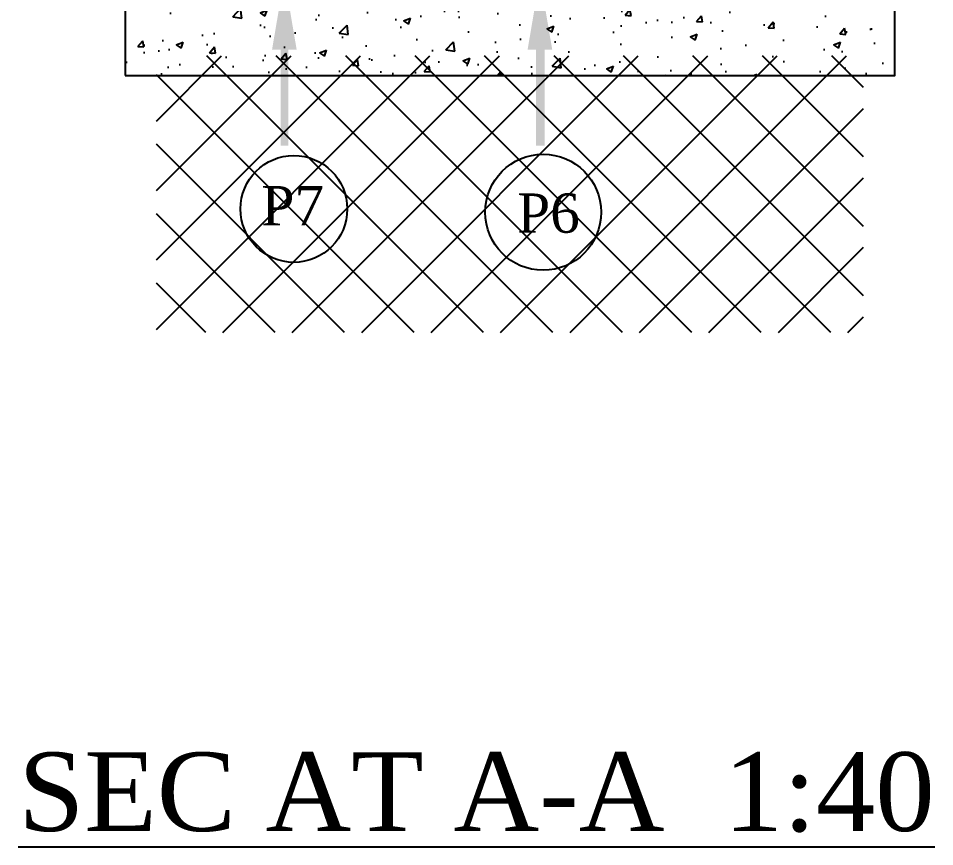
# Model space of a CAD drawing. Header units: millimetres. Extents: x -665 to 1025160, y -26028 to 4210.
# Drawn here: x 1099 to 3432, y -26028 to -23920 of the extents above; entities that cross this region are included whole.
import ezdxf

# ---------------------------------------------------------------- set-up
doc = ezdxf.new("R2010")
doc.units = ezdxf.units.MM
for name, color, linetype in [('$1$PDF_Text', 7, 'Continuous'), ('$2$PDF_0', 7, 'Continuous'), ('S-BASE', 7, 'Continuous')]:
    doc.layers.add(name, color=color, linetype=linetype)
doc.styles.add('$0$PDF Arial', font='arial.ttf')

msp = doc.modelspace()

# ---------------------------------------------------------------- hatches: boundary and pattern name
h = msp.add_hatch()
h.set_pattern_fill('ANSI37', color=256, scale=1000)
h.set_pattern_definition([(45, (180053.77, 104924.39), (-88.38835, 88.38835), []), (135, (180053.77, 104924.39), (-88.38835, -88.38835), [])])
h.paths.add_polyline_path([(1450.625, -24719.479), (3250.625, -24719.479), (3250.625, -24015.347), (1450.625, -24015.347)], is_closed=False)
at = {"layer": 'S-BASE'}
h = msp.add_hatch(dxfattribs=at)
h.set_pattern_fill('AR-CONC', color=256, scale=25, style=0)
h.set_pattern_definition([(50, (2390.77, -23514), (182.185, -15.94), [19.05, -209.55]), (355, (2390.77, -23514), (-35.243, 191.057), [15.24, -167.64]), (100.451, (2405.95, -23515.33), (146.94, 175.118), [16.19, -178.09]), (46.184, (2390.77, -23463.2), (271.08, -42.042), [28.575, -314.325]), (96.636, (2413.36, -23466.7), (237.404, 247.426), [24.285, -267.136]), (351.184, (2390.77, -23463.2), (237.404, 247.426), [22.86, -251.46]), (21, (2416.17, -23475.9), (151.614, -102.265), [19.05, -209.55]), (326, (2416.17, -23475.9), (61.802, 184.188), [15.24, -167.64]), (71.451, (2428.8, -23484.43), (213.416, 81.923), [16.19, -178.09]), (37.5, (2390.77, -23514.004), (3.0886, 84.555), [0, -165.608, 0, -170.18, 0, -168.275]), (7.5, (2390.77, -23514), (66.82, 100.1806), [0, -97.028, 0, -161.798, 0, -64.135]), (327.5, (2334.13, -23514.004), (135.5906, -5.7287), [0, -63.5, 0, -198.12, 0, -262.89]), (317.5, (2308.73, -23514), (148.129, 25.426), [0, -82.55, 0, -131.572, 0, -186.69])])
h.paths.add_polyline_path([(1370.625, -24065.42), (3330.625, -24065.42), (3330.625, -23815.42), (1370.625, -23815.42)], flags=0)

# ---------------------------------------------------------------- linework, layer by layer
at = {"layer": '$2$PDF_0', "lineweight": 25}
for centre, radius in [((1800.413, -24405.097), 135.919), ((2435.056, -24413.512), 147.655)]:
    msp.add_circle(centre, radius, dxfattribs=at)
at = {"layer": '$2$PDF_0', "transparency": 33554559}
for points in [[(1807.477, -23999.286), (1776.186, -23815.453), (1744.896, -23999.286)], [(2395.485, -23999.266), (2426.776, -23815.432), (2458.067, -23999.266)], [(1785.965, -24243.746), (1766.408, -24243.746), (1785.965, -23999.286)], [(1766.408, -24243.746), (1785.965, -23999.286), (1766.408, -23999.286)], [(2416.998, -24243.725), (2438.51, -24243.725), (2416.998, -23999.266)], [(2438.51, -24243.725), (2416.998, -23999.266), (2438.51, -23999.266)]]:
    msp.add_solid(points, dxfattribs=at)
at = {"layer": 'S-BASE'}
msp.add_lwpolyline([(1370.625, -24065.42), (3330.625, -24065.42), (3330.625, -23815.42), (1370.625, -23815.42)], close=True, dxfattribs=at)

# ---------------------------------------------------------------- texts
at = {"layer": '$1$PDF_Text', "char_height": 100, "attachment_point": 7, "style": '$0$PDF Arial'}
for s, insert in [('{\\Fcent|c0;P7}', (1717.766, -24446.709)), ('{\\Fcent|c0;P6}', (2368.917, -24467.119))]:
    msp.add_mtext(s, dxfattribs=dict(at, insert=insert))
at = {"transparency": 33554666, "insert": (1098.968, -25788.328), "char_height": 200, "attachment_point": 1}
msp.add_mtext_dynamic_manual_height_columns('{\\Fcent|c0;\\L\\C6;SEC AT A-A  1:40}', width=13928.07527, gutter_width=12.5, heights=[2060.491], dxfattribs=at)

doc.saveas('drawing.dxf')
